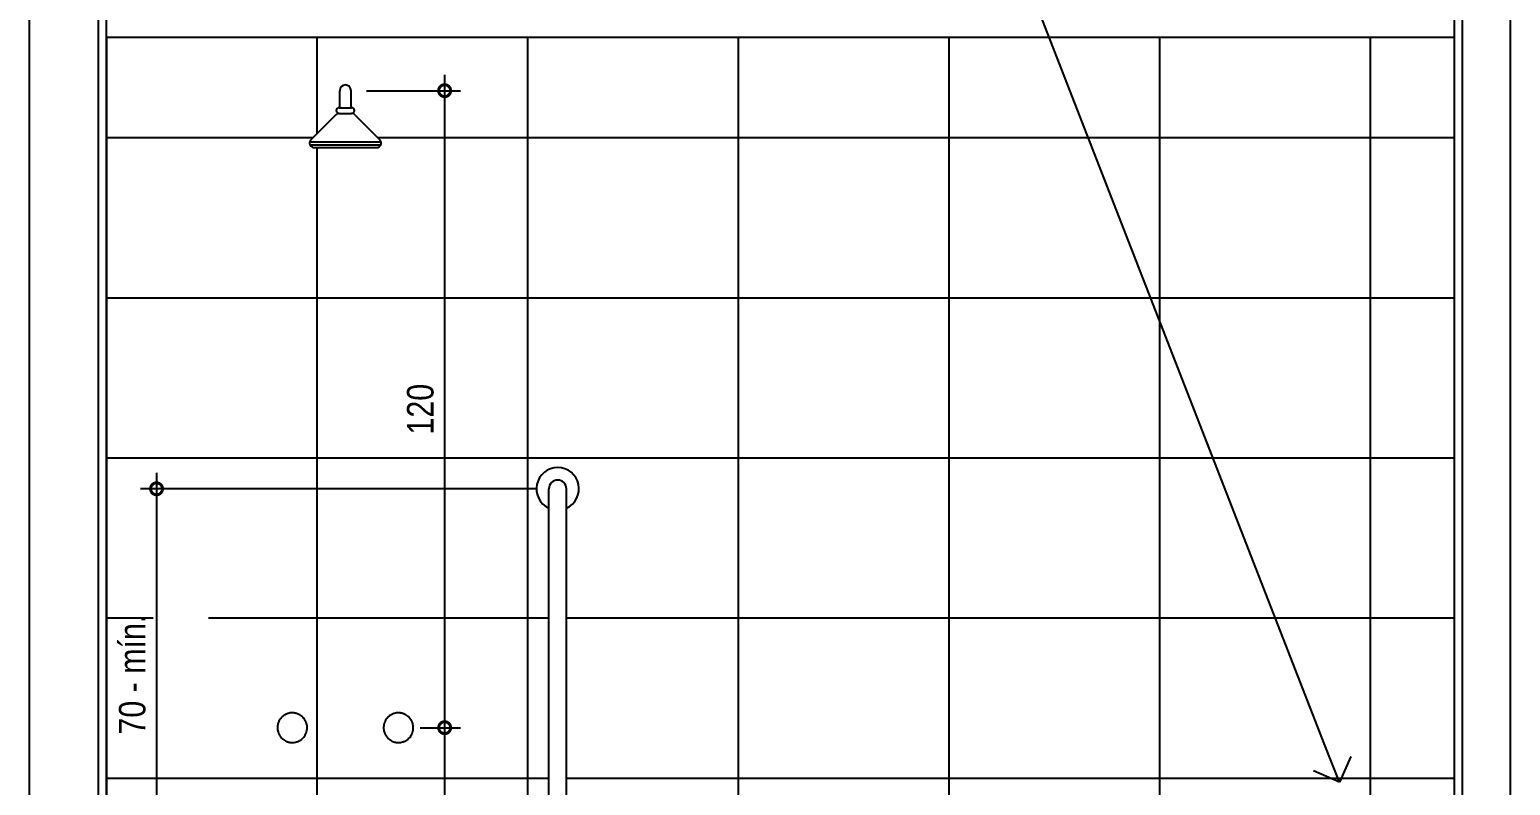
# Model space of a CAD drawing. Header units: metres. Extents: x 3 to 168, y -142 to 28.
# Drawn here: x 83.389 to 86.179, y -101.527 to -100.104 of the extents above; entities that cross this region are included whole.
import ezdxf
from ezdxf import colors
from ezdxf.entities.mleader import LeaderData, LeaderLine
from ezdxf.math import Vec2, Vec3

# ---------------------------------------------------------------- set-up
doc = ezdxf.new("R2010")
doc.units = ezdxf.units.M
doc.linetypes.add('DASHEDX2', pattern=[1.5, 1, -0.5])
for name, color, linetype in [('ARQ-ALV ACAB', 4, 'Continuous'), ('ARQ-ALV OSSO', 5, 'Continuous'), ('ARQ-AUX1', 1, 'Continuous'), ('ARQ-AUX2', 2, 'Continuous'), ('ARQ-CERÂMICA', 7, 'Continuous'), ('ARQ-DIM', 2, 'Continuous'), ('ARQ-HID', 2, 'Continuous'), ('ARQ-PRJ', 7, 'DASHEDX2'), ('ARQ-SIM', 1, 'Continuous')]:
    doc.layers.add(name, color=color, linetype=linetype)
doc.styles.add('Adesa', font='ARIALN.TTF')
doc.dimstyles.new('ADESA 1-0025', dxfattribs={"dimtxt": 0.05, "dimasz": 0.045, "dimexe": 0.03, "dimexo": 0.04, "dimgap": 0.02, "dimtad": 1, "dimtoh": 1, "dimdec": 0, "dimlfac": 100, "dimzin": 4, "dimtxsty": 'Adesa', "dimblk": 'DOTSMALL', "dimcen": 1, "dimdle": 0.03, "dimclrd": 1, "dimclre": 1, "dimclrt": 256, "dimazin": 1, "dimtm": 1e-09, "dimtfac": 1, "dimtdec": 0, "dimtix": 1, "dimtmove": 2, "dimatfit": 0, "dimldrblk": 'DOTSMALL', "dimfxl": 0.8, "dimtvp": 2, "dimtolj": 1, "dimtzin": 0, "dimarcsym": 0})

# ---------------------------------------------------------------- blocks, each defined once
blk = doc.blocks.new('_DotSmall')
at = {"color": 0, "linetype": 'ByBlock', "const_width": 0.5}
blk.add_lwpolyline([(-0.0625, 0, 1), (0.0625, 0, 1)], format="xyb", close=True, dxfattribs=at)
blk = doc.blocks.new('*D418')
at = {"layer": 'ARQ-DIM', "color": 1, "lineweight": -2, "transparency": 16777216}
for p, q in [((83.62824458376961, -100.9385537281737), (83.62824458376961, -101.6985537281736)), ((84.34404435750652, -100.9685537281737), (83.59824458376961, -100.9685537281737)), ((83.64404435750647, -101.6685537281736), (83.59824458376961, -101.6685537281736))]:
    blk.add_line(p, q, dxfattribs=at)
at = {"layer": 'Defpoints', "color": 0, "transparency": 16777216}
for p in [(84.38404435750653, -100.9685537281737), (83.62824458376961, -101.6685537281736), (83.68404435750648, -101.6685537281736)]:
    blk.add_point(p, dxfattribs=at)
at = {"layer": 'ARQ-DIM', "color": 1, "lineweight": -2, "transparency": 16777216, "xscale": 0.045, "yscale": 0.045, "zscale": 0.045}
for p, rotation in [((83.62824458376961, -100.9685537281737), 90), ((83.62824458376961, -101.6685537281736), 270)]:
    blk.add_blockref('_DotSmall', p, dxfattribs=dict(at, rotation=rotation))
at = {"layer": 'ARQ-DIM', "transparency": 16777216, "insert": (83.58268182797148, -101.3185537281736), "char_height": 0.05, "attachment_point": 5, "rotation": 90, "style": 'Adesa'}
blk.add_mtext('\\A1;70 - mín.', dxfattribs=at)
blk = doc.blocks.new('chuveiro frente')
for p, q in [((-0.0099999997764826, 0.069821262077312), (-0.0099999997764826, 0.0998212620770573)), ((0.0099999997764826, 0.069821262077312), (0.0099999997764826, 0.0998212620770573)), ((-0.0173974726349116, 0.0565552249563552), (-0.061309963464737, 0.0127339628788832)), ((-0.0109484726563096, 0.069821262077312), (0.0109484726563096, 0.069821262077312)), ((-0.0109484726563096, 0.0598212620770937), (0.0109484726563096, 0.0598212620770937)), ((0.0173974726349116, 0.0565552249563552), (0.061309963464737, 0.0127339628788832)), ((-0.0626069298014045, 0.0099999999997635), (0.0626069307327271, 0.0099999999997635)), ((-0.0622771624475718, 0.0049999999996544), (0.0622771624475718, 0.0049999999996544)), ((-0.05486096348613501, 0), (0.05486096348613501, 0))]:
    blk.add_line(p, q)
for centre, radius, start, end in [((0, 0.0998212620770573), 0.0099999999999998, 0, 180), ((-0.0109484726563096, 0.0518212620772829), 0.008, 90, 143.7190376890804), ((-0.0109484726563096, 0.0648212620772029), 0.0049999999999955, 90, 270), ((0.0109484726563096, 0.0648212620772029), 0.0049999999999955, 270, 90), ((0.0109484726563096, 0.0518212620772829), 0.008, 36.28096231091956, 90), ((-0.05486096348613501, 0.0079999999998108), 0.008, 143.7190376890804, 270), ((0.05486096348613501, 0.0079999999998108), 0.008, 270, 36.28096231091956)]:
    blk.add_arc(centre, radius, start, end)
blk = doc.blocks.new('*D421')
at = {"layer": 'ARQ-DIM', "color": 1, "lineweight": -2, "transparency": 16777216}
for p, q in [((84.17104847582108, -100.1885537281735), (84.17104847582108, -101.4485539371028)), ((84.02404402546604, -100.2185537281735), (84.20104847582108, -100.2185537281735)), ((84.12470173017296, -101.4185539371028), (84.20104847582108, -101.4185539371028))]:
    blk.add_line(p, q, dxfattribs=at)
at = {"layer": 'Defpoints', "color": 0, "transparency": 16777216}
for p in [(83.98404402546603, -100.2185537281735), (84.08470173017295, -101.4185539371028), (84.17104847582108, -101.4185539371028)]:
    blk.add_point(p, dxfattribs=at)
at = {"layer": 'ARQ-DIM', "color": 1, "lineweight": -2, "transparency": 16777216, "xscale": 0.045, "yscale": 0.045, "zscale": 0.045}
for p, rotation in [((84.17104847582108, -100.2185537281735), 90), ((84.17104847582108, -101.4185539371028), 270)]:
    blk.add_blockref('_DotSmall', p, dxfattribs=dict(at, rotation=rotation))
at = {"layer": 'ARQ-DIM', "transparency": 16777216, "insert": (84.12551982643495, -100.8185538326382), "char_height": 0.05, "attachment_point": 5, "rotation": 90, "style": 'Adesa'}
blk.add_mtext('\\A1;120', dxfattribs=at)
blk = doc.blocks.new('*D409')
at = {"layer": 'ARQ-DIM', "color": 1, "lineweight": -2, "transparency": 16777216}
for p, q in [((84.1710484758208, -101.3885539371028), (84.1710484758208, -102.4485537281736)), ((84.12470173017296, -101.4185539371028), (84.2010484758208, -101.4185539371028)), ((84.02404402546605, -102.4185537281736), (84.2010484758208, -102.4185537281736))]:
    blk.add_line(p, q, dxfattribs=at)
at = {"layer": 'Defpoints', "color": 0, "transparency": 16777216}
for p in [(84.08470173017295, -101.4185539371028, 4.318359476995725e-06), (83.98404402546605, -102.4185537281736, 4.318356323904093e-06), (84.1710484758208, -102.4185537281736)]:
    blk.add_point(p, dxfattribs=at)
at = {"layer": 'ARQ-DIM', "color": 1, "lineweight": -2, "transparency": 16777216, "xscale": 0.045, "yscale": 0.045, "zscale": 0.045}
for p, rotation in [((84.1710484758208, -101.4185539371028), 90), ((84.1710484758208, -102.4185537281736), 270)]:
    blk.add_blockref('_DotSmall', p, dxfattribs=dict(at, rotation=rotation))
at = {"layer": 'ARQ-DIM', "transparency": 16777216, "insert": (84.12551982643467, -101.9185538326382), "char_height": 0.05, "attachment_point": 5, "rotation": 90, "style": 'Adesa'}
blk.add_mtext('\\A1;100', dxfattribs=at)
blk = doc.blocks.new('MIST. CHUV.')
for points in [[(-0.1279984962492157, 1.7374236882e-06), (-0.1279508583097416, 0.0016279581267759), (-0.1277479164152558, 0.0037363870818444), (-0.1273865882902604, 0.0058223245818431), (-0.1268689491300668, 0.0078743875701412), (-0.12655232925702, 0.0088841837127097), (-0.1261977760343419, 0.0098812540252175), (-0.1258057472258364, 0.0108642557342341), (-0.1253768226651849, 0.0118317239959402), (-0.1249115821866375, 0.0127824381072378), (-0.1244106971769091, 0.0137148416717287), (-0.1238748390226013, 0.0146278055388939), (-0.1233048316984017, 0.0155198648650844), (-0.1227014381437178, 0.0163898599822551), (-0.1220655738859299, 0.0172364175994494), (-0.121398123934778, 0.0180584390838453), (-0.1207000648526949, 0.0188546121795389), (-0.119972403719867, 0.0196238687713481), (-0.1192162086515331, 0.0203650797088108), (-0.1184326087980984, 0.0210771158416355), (-0.1176226417570482, 0.0217590311248591), (-0.1159285499601132, 0.0230284708220984), (-0.1141437599211307, 0.0241661050994685), (-0.1122783729582401, 0.025165494747896), (-0.1113187782316166, 0.0256115396697828), (-0.110342978671138, 0.0260209940154687), (-0.1093523475675332, 0.0263932779509878), (-0.1083483192472662, 0.0267278116424313), (-0.107332083895681, 0.027024259396328), (-0.1063053504973189, 0.027282041378769), (-0.1052690345792192, 0.0275009439666155), (-0.1042252113371481, 0.0276805093963481), (-0.1031743995695073, 0.0278206155975204), (-0.1021191322355256, 0.027920926876775), (-0.1010595008878957, 0.0279813821990592), (-0.09999849624919571, 0.0280017679412345), (-0.09837236709880048, 0.0279541300018173), (-0.09626393814378881, 0.0277511881072746), (-0.09417797012620699, 0.0273898599822792), (-0.0921259071378521, 0.0268722208220856), (-0.0911161109953404, 0.0265556314666219), (-0.09011904068277582, 0.0262010782440007), (-0.089136038973816, 0.0258090494353815), (-0.08816857071211001, 0.0253801553924268), (-0.08721788711828171, 0.0249148843962962), (-0.0862854835539614, 0.024414029904151), (-0.08537251968673931, 0.0238781717498432), (-0.084480460360492, 0.0233081644256436), (-0.08361046524337812, 0.0227047708709597), (-0.08276390762612701, 0.0220689066131149), (-0.0819418861418447, 0.0214014566619631), (-0.0811457130460943, 0.0207033975799368), (-0.0803764564542283, 0.0199757364471088), (-0.0796352455167656, 0.0192195413787181), (-0.07892320938399772, 0.0184359110076434), (-0.07824129410083092, 0.0176259439666501), (-0.07697185440347801, 0.015931882687355), (-0.0758341896085816, 0.0141470316130926), (-0.0748347999601541, 0.0122816751677851), (-0.0743887550382673, 0.0113220499236923), (-0.0739793006925814, 0.0103462503630999), (-0.07360701675700548, 0.0093555887420257), (-0.0732724525480356, 0.0083515604217018), (-0.0729760047941958, 0.0073353250701734), (-0.07271822281164109, 0.0063085916716977), (-0.07249932022385142, 0.0052722757537686), (-0.0723197242765358, 0.0042284525115838), (-0.07217961807542028, 0.0031776712615829), (-0.07207930679610891, 0.0021223734100181), (-0.07201888199140771, 0.0010627725799145), (-0.0719984962491757, 1.46276544e-06), (-0.07204610367112341, -0.0016246969024814), (-0.07224907608324921, -0.0037331258576069), (-0.07261040420813092, -0.0058190938751886), (-0.07312804336832451, -0.0078711721222498), (-0.07344466324137139, -0.0088809530059984), (-0.07379921646404941, -0.0098780385773262), (-0.07419124527266868, -0.010861055545106), (-0.0746201698332064, -0.011828523806812), (-0.07508541031175392, -0.0127792074005265), (-0.0755862953214822, -0.0137116262237805), (-0.07612215347578999, -0.0146246053497657), (-0.0766921607999897, -0.0155166494171363), (-0.0772955543546735, -0.0163866445343638), (-0.0779314186124615, -0.0172332174103212), (-0.078598868563727, -0.0180552236358972), (-0.0792969276456964, -0.0188514119904107), (-0.08002458877852442, -0.0196206685822199), (-0.0807807838468583, -0.0203618642609195), (-0.0815643837004067, -0.0210739003937442), (-0.0823743507413432, -0.021755830935731), (-0.0840684120206382, -0.0230252553742071), (-0.08585323257726069, -0.0241628896515204), (-0.087718589022625, -0.0251622640411847), (-0.08867821426677469, -0.0256083242218347), (-0.0896540138273671, -0.0260177785675205), (-0.09064464493085811, -0.0263900472442765), (-0.09164867325112519, -0.0267246114533032), (-0.0926649086027104, -0.0270210439483799), (-0.0936916420011861, -0.0272788259308209), (-0.09472792740153219, -0.0274977437774874), (-0.09577178116124319, -0.0276773092072199), (-0.09682256241135778, -0.0278174154083922), (-0.09787786026286571, -0.0279177266876468), (-0.0989374610929693, -0.0279781514923479), (-0.09999849624919571, -0.0279985372345232), (-0.1016246559171171, -0.0279509298126891), (-0.1037331153898825, -0.0277479574005633), (-0.1058190528898243, -0.027386659793151), (-0.1078711463957055, -0.0268689901153744), (-0.108880912020691, -0.0265524007599106), (-0.1098779823331418, -0.0261978475372894), (-0.1108609840422154, -0.0258058187286702), (-0.1118284523039214, -0.0253769094268955), (-0.1127791664151622, -0.0249116536896418), (-0.1137115699797099, -0.0244107686798566), (-0.1146245338468183, -0.0238749105255488), (-0.1155165931730656, -0.0233049184601123), (-0.1163865882901795, -0.0227015096466653), (-0.1172331459074306, -0.0220656606476405), (-0.1180551368741866, -0.0213981954376686), (-0.1188513404874633, -0.0207001363556424), (-0.1196205970792156, -0.0199724904816344), (-0.120361777499152, -0.0192162801544805), (-0.1210738441495599, -0.018432665042169), (-0.1217557594328404, -0.0176226980011188), (-0.1230251991300796, -0.0159286214630606), (-0.1241628334074497, -0.0141438009064382), (-0.1251622230558772, -0.0122784139435476), (-0.125608267977764, -0.011318803958161), (-0.1260177223234499, -0.0103430043976255), (-0.1263900062589122, -0.0093523580353144), (-0.1267245704679957, -0.0083483297149905), (-0.1270209877043092, -0.0073320943634621), (-0.1272787696867502, -0.0063053609649865), (-0.1274976722746536, -0.0052690755646404), (-0.1276772682218555, -0.0042252218048725), (-0.127817374422971, -0.0031744405548716), (-0.1279176551847562, -0.0021191732208899), (-0.1279781105069836, -0.0010595418732032)], [(0.07200012103648501, 3.0931866922e-06), (0.0720477589759591, 0.00162931388978), (0.0722507008704448, 0.0037377428448485), (0.0726120289954403, 0.0058236803448472), (0.0731296681556338, 0.0078757433331452), (0.0734462880286807, 0.0088855394757138), (0.0738008412513588, 0.0098826097882215), (0.0741928700598643, 0.0108656114972382), (0.0746217946205158, 0.0118330797589442), (0.0750870350990632, 0.0127837938702419), (0.0755879201087916, 0.0137161974347328), (0.0761237782630993, 0.014629161301898), (0.07669378558729902, 0.0155212206280885), (0.0772971791419829, 0.0163912157452592), (0.0779330433997708, 0.0172377733624535), (0.0786004933509227, 0.0180597948468494), (0.0792985524330058, 0.018855967942543), (0.0800262135658337, 0.0196252245343521), (0.0807824086341677, 0.0203664354718149), (0.0815660084876023, 0.0210784716046396), (0.0823759755286525, 0.0217603868878632), (0.0840700673255875, 0.0230298265851025), (0.08585485736457002, 0.0241674608624726), (0.0877202443274606, 0.0251668505109001), (0.0886798390540841, 0.0256128954327869), (0.0896556386145627, 0.0260223497784728), (0.0906462697181675, 0.0263946337139919), (0.0916502980384345, 0.0267291674054354), (0.0926665333900198, 0.0270256151593321), (0.0936932667883818, 0.0272833971417731), (0.0947295827064815, 0.0275022997296196), (0.0957734059485526, 0.0276818651593521), (0.0968242177161934, 0.0278219713605245), (0.0978794850501751, 0.0279222826397791), (0.09893911639780499, 0.0279827379620633), (0.100000121036505, 0.0280031237042385), (0.1016262501869002, 0.0279554857648213), (0.1037346791419119, 0.0277525438702787), (0.1058206471594937, 0.0273912157452833), (0.1078727101478486, 0.0268735765850897), (0.1088825062903603, 0.026556987229626), (0.1098795766029249, 0.0262024340070048), (0.1108625783118847, 0.0258104051983855), (0.1118300465735907, 0.0253815111554309), (0.1127807301674189, 0.0249162401593003), (0.1137131337317393, 0.0244153856671551), (0.1146260975989613, 0.0238795275128473), (0.1155181569252087, 0.0233095201886477), (0.1163881520423225, 0.0227061266339638), (0.1172347096595737, 0.022070262376119), (0.1180567311438559, 0.0214028124249671), (0.1188529042396063, 0.0207047533429409), (0.1196221608314723, 0.0199770922101129), (0.1203633717689351, 0.0192208971417222), (0.121075407901703, 0.0184372667706475), (0.1217573231848697, 0.0176272997296542), (0.1230267628822227, 0.0159332384503591), (0.1241644276771191, 0.0141483873760967), (0.1251638173255466, 0.0122830309307892), (0.1256098622474334, 0.0113234056866963), (0.1260193165931193, 0.010347606126104), (0.1263916005286952, 0.0093569445050298), (0.1267261647376651, 0.0083529161847059), (0.1270226124915049, 0.0073366808331775), (0.1272803944740596, 0.0063099474347018), (0.1274992970618493, 0.0052736315167726), (0.1276788930091649, 0.0042298082745879), (0.1278189992102804, 0.003179027024587), (0.1279193104895918, 0.0021237291730222), (0.127979735294293, 0.0010641283429186), (0.128000121036525, 2.8185284441e-06), (0.1279525136145773, -0.0016233411394774), (0.1277495412024515, -0.0037317700946028), (0.1273882130775698, -0.0058177381121845), (0.1268705739173762, -0.0078698163592458), (0.1265539540443293, -0.0088795972429944), (0.1261994008216513, -0.0098766828143221), (0.125807372013032, -0.0108596997821019), (0.1253784474524943, -0.0118271680438079), (0.1249132069739468, -0.0127778516375224), (0.1244123219642184, -0.0137102704607764), (0.1238764638099107, -0.0146232495867616), (0.123306456485711, -0.0155152936541322), (0.1227030629310271, -0.0163852887713597), (0.1220671986732392, -0.0172318616473172), (0.1213997487219736, -0.0180538678728931), (0.1207016896400042, -0.0188500562274067), (0.1199740285071763, -0.0196193128192158), (0.1192178334388424, -0.0203605084979154), (0.118434233585294, -0.0210725446307402), (0.1176242665443575, -0.0217544751727269), (0.1159302052650625, -0.023023899611203), (0.11414538470844, -0.0241615338885163), (0.1122800282630757, -0.0251609082781806), (0.111320403018926, -0.0256069684588306), (0.1103446034583336, -0.0260164228045164), (0.1093539723548425, -0.0263886914812724), (0.1083499440345755, -0.0267232556902991), (0.1073337086829903, -0.0270196881853758), (0.1063069752845146, -0.0272774701678168), (0.1052706898841685, -0.0274963880144833), (0.1042268361244575, -0.0276759534442158), (0.1031760548743429, -0.0278160596453881), (0.1021207570228349, -0.0279163709246427), (0.1010611561927313, -0.0279767957293439), (0.100000121036505, -0.0279971814715191), (0.0983739613685836, -0.027949574049685), (0.0962655018958182, -0.0277466016375593), (0.0941795643958764, -0.0273853040301469), (0.0921274708899952, -0.0268676343523703), (0.0911177052650097, -0.0265510449969065), (0.0901206349525589, -0.0261964917742853), (0.0891376332434854, -0.0258044629656661), (0.0881701649817793, -0.0253755536638914), (0.0872194508705385, -0.0249102979266377), (0.0862870473059908, -0.0244094129168525), (0.0853740834388824, -0.0238735547625447), (0.0844820241126351, -0.0233035626971082), (0.0836120289955212, -0.0227001538836612), (0.0827654713782701, -0.0220643048846364), (0.0819434804115141, -0.0213968396746645), (0.0811472767982374, -0.0206987805926383), (0.0803780202064851, -0.0199711347186303), (0.0796368397865487, -0.0192149243914764), (0.0789247731361408, -0.0184313092791649), (0.0782428578528603, -0.0176213422381147), (0.0769734181556211, -0.0159272657000565), (0.07583578387825099, -0.0141424451434341), (0.0748363942298235, -0.0122770581805435), (0.0743903493079366, -0.0113174481951569), (0.0739808949622508, -0.0103416486346214), (0.0736086110267885, -0.0093510022723103), (0.073274046817705, -0.0083469739519865), (0.0729776295813914, -0.0073307386004581), (0.0727198475989504, -0.0063040052019824), (0.0725009450110471, -0.0052677198016363), (0.0723213490638451, -0.0042238660418684), (0.0721812428627296, -0.0031730847918675), (0.0720809621009445, -0.0021178174578859), (0.0720205067787171, -0.0010581861101991)]]:
    blk.add_lwpolyline(points, close=True)
blk = doc.blocks.new('_Open90')
at = {"color": 0, "linetype": 'ByBlock', "lineweight": -2}
for p, q in [((-0.5, 0.5), (0, 0)), ((0, 0), (-1, 0)), ((0, 0), (-0.5, -0.5))]:
    blk.add_line(p, q, dxfattribs=at)
blk = doc.blocks.new('AREAS MOLHADAS')
at = {"layer": 'ARQ-CERÂMICA'}
h = blk.add_hatch(dxfattribs=at)
h.set_pattern_fill('LINE', color=256, scale=0.095)
h.set_pattern_definition([(0, (83.5340443574405, -102.4185537281736), (0, 0.301625), [])])
edge = h.paths.add_edge_path()
edge.add_line((83.53404435744051, -100.1185537281736), (86.0740334836627, -100.1185537281736))
edge.add_line((86.0740334836627, -100.1185537281736), (86.0740334836627, -101.6520537069381))
edge.add_line((86.0740334836627, -101.6520537069381), (85.99183349399294, -101.6520537069382))
edge.add_arc((85.99033349399296, -101.6685537069387), 0.01656804152626785, 84.8055710924921, 264.8055710924921)
edge.add_line((85.98883349399298, -101.6850537069392), (86.0740334836627, -101.6850537069381))
edge.add_line((86.0740334836627, -101.6850537069381), (86.0740334836627, -102.4185537281736))
edge.add_line((86.0740334836627, -102.4185537281736), (85.73383349399143, -102.4185537281736))
edge.add_line((85.73383349399143, -102.4185537281736), (85.73383349399143, -102.3985537281736))
edge.add_arc((85.70383349399143, -102.3985537281736), 0.03000000000000114, 0, 90)
edge.add_line((85.70383349399143, -102.3685537281736), (85.67846767816768, -102.3685537281736))
edge.add_arc((85.67846767816768, -102.3646051569298), 0.003948571243725496, 270, 394.0229145794463)
edge.add_line((85.6817403087635, -102.3623958348958), (85.67172097877888, -102.3475543744104))
edge.add_arc((85.68412850589107, -102.3262216511069), 0.02467856990554439, 197.8395967893757, 239.8168839646549, ccw=False)
edge.add_line((85.66063653342474, -102.3337820110338), (85.64371513410231, -102.2812028943226))
edge.add_arc((85.73768290564693, -102.2509614926939), 0.09871415532502084, 153.6349862691979, 197.839596789385, ccw=False)
edge.add_arc((86.17991362477521, -102.4701502508087), 0.5922845359442229, 139.8961236110412, 153.6349862690685, ccw=False)
edge.add_arc((85.1228534154075, -101.5799006666307), 0.7897142369776124, 319.8961236111731, 324.6417605720156)
edge.add_line((85.76690469849768, -102.0368979541884), (85.7663954527996, -102.0368979541884))
edge.add_line((85.7663954527996, -102.0368979541884), (85.7577669146045, -101.9948147452236))
edge.add_arc((85.75003071086054, -101.9964009391269), 0.007897142487438296, 11.58706041531622, 89.9999999998969)
edge.add_line((85.75003071086056, -101.9885037966395), (85.74660439188031, -101.9885037966395))
edge.add_arc((85.73761340162062, -101.971484982587), 0.01924780344874888, 297.8473642368157, 358.6337734481329)
edge.add_line((85.75685573326227, -101.9719439058865), (85.7638792687043, -101.677451661369))
edge.add_line((85.7638792687043, -101.677451661369), (85.38378786999877, -101.677451661369))
edge.add_line((85.38378786999877, -101.677451661369), (85.39081140544074, -101.9719439058863))
edge.add_arc((85.4100537370824, -101.9714849825871), 0.01924780344875238, 181.3662265511482, 242.1526357630523)
edge.add_line((85.40106274682266, -101.9885037966395), (85.39763642784244, -101.9885037966395))
edge.add_arc((85.39763642784244, -101.9964009391269), 0.007897142487450992, 90, 168.41274043735)
edge.add_line((85.38990022961177, -101.9948147183343), (85.38115745951245, -102.0374543072801))
edge.add_arc((86.02481005314912, -101.5798976093318), 0.7897131081174902, 215.4080789986274, 220.1040382972481)
edge.add_arc((84.96775276327516, -102.4701498404504), 0.592285136847887, 26.364951408530715, 40.10403829284883, ccw=False)
edge.add_arc((85.40998414785331, -102.2509613517092), 0.09871427962216738, -17.839596789292216, 26.364951408528384, ccw=False)
edge.add_line((85.50395203771866, -102.2812027914166), (85.48703072457299, -102.3337816403655))
edge.add_arc((85.46353872394458, -102.3262212713753), 0.02467859949010237, 300.18303842402645, 342.1604032106862, ccw=False)
edge.add_line((85.47594623703408, -102.3475540370593), (85.46176954371975, -102.3685537281736))
edge.add_line((85.46176954371975, -102.3685537281736), (85.44383349399142, -102.3685537281736))
edge.add_arc((85.44383349399142, -102.3985537281736), 0.03000000000000114, 90, 180)
edge.add_line((85.41383349399142, -102.3985537281736), (85.41383349399142, -102.4185537281736))
edge.add_line((85.41383349399142, -102.4185537281736), (85.73383349399143, -102.4185537281736))
edge.add_line((85.73383349399143, -102.4185537281736), (86.0740334836627, -102.4185537281736))
edge.add_line((86.0740334836627, -102.4185537281736), (86.0740334836627, -102.4485537281736))
edge.add_line((86.0740334836627, -102.4485537281736), (83.53404435744051, -102.4485537281736))
edge.add_line((83.53404435744051, -102.4485537281736), (83.53404435744051, -100.1185537281736))
edge = h.paths.add_edge_path(flags=16)
edge.add_line((85.1107512091184, -101.5895220614556), (85.83663367208021, -101.5895220614556))
edge.add_arc((85.87307197610234, -101.5730220614559), 0.03999999999999791, 204.3619779395466, 515.6380220604535)
edge.add_line((85.83663367208021, -101.5565220614561), (85.1107512091184, -101.5565220614561))
edge.add_arc((85.07431290509628, -101.5730220614559), 0.03999999999999791, 24.36197793954653, 335.6380220604535)
h.paths.add_polyline_path([(83.98404435744062, -101.9531222180549), (83.53404435744051, -101.9531222180549), (83.53404435744051, -101.9731222180557), (83.98404435743942, -101.9731222180557)], flags=16)
edge = h.paths.add_edge_path(flags=16)
edge.add_line((84.36754435750677, -101.0049920321957), (84.3675443575068, -101.6220537281705))
edge.add_arc((84.3375443575068, -101.6220537281705), 0.03000000000000114, -89.99999999970152, 0, ccw=False)
edge.add_line((84.33754435750696, -101.6520537281705), (83.7204826615285, -101.6520537281736))
edge.add_arc((83.68404435750645, -101.6685537281736), 0.0400000000000023, 24.36197793985652, 335.6380220613918)
edge.add_line((83.72048266152885, -101.6850537281727), (84.37054435750636, -101.6850537281703))
edge.add_arc((84.37054435750625, -101.6550537281703), 0.03000000000000114, 270.0000000002171, 360)
edge.add_line((84.40054435750625, -101.6550537281703), (84.40054435750622, -101.0049920321957))
edge.add_arc((84.3840443575065, -100.9685537281736), 0.03999999999999791, 294.3619779395465, 605.6380220604535)
edge = h.paths.add_edge_path(flags=16)
edge.add_arc((85.57383349403888, -102.5313721294509), 0.9036887416610148, 89.999997495851, 91.3800591824953, ccw=False)
edge.add_arc((85.57383468155746, -102.5313759408728), 0.9036925530836202, 88.62001273880168, 90.00007278673598, ccw=False)
edge.add_arc((85.59555075605621, -101.6299192053704), 0.00197428562188737, -0.0005237840871927801, 88.62001273902791, ccw=False)
edge.add_line((85.59752504167801, -101.6299192234189), (85.59752505056227, -101.6279939635701))
edge.add_arc((85.57383468155749, -102.5313759408725), 0.9036925530833927, 88.49781469135907, 90.00007278673786)
edge.add_arc((85.57383349403298, -102.5313721294507), 0.903688741660873, 89.99999749547707, 91.38005918212151)
edge.add_arc((85.5521163796987, -101.6299192285784), 0.001974282673870972, 91.3800591820952, 180.0005086406114)
edge.add_arc((85.55211637969872, -101.6299192285785), 0.00197428267387272, 91.38005918250752, 179.9999175435759, ccw=False)
h.paths.add_polyline_path([(84.09628632402773, -101.3927666856823), (84.08514568400652, -101.3899696048871), (84.07368294659874, -101.3919551623741), (84.06472461474004, -101.3976793497928), (84.05825399309391, -101.4063143638124), (84.05545685211972, -101.4174552435201), (84.05744245002874, -101.4289182142904), (84.06316685173456, -101.4378767282676), (84.07180164776834, -101.4443471087907), (84.08294221800256, -101.4471441720642), (84.09440477112315, -101.4451587851494), (84.10336344587402, -101.4394345318688), (84.1098340511515, -101.4307994619151), (84.11263120919531, -101.419658514215), (84.110645609708, -101.4081957020395), (84.10492127971689, -101.3992371470561)], flags=16)
edge = h.paths.add_edge_path(flags=16)
edge.add_line((84.04984120081804, -100.3120148561025), (83.99920242929629, -100.2614812872659))
edge.add_line((83.99920242929629, -100.2614812872659), (83.99579380563915, -100.2614812872658))
edge.add_arc((83.99579380563915, -100.2561153423792), 0.005365944886548846, 270, 450)
edge.add_line((83.99579380563915, -100.2507493974927), (83.99477591499925, -100.2507493974927))
edge.add_line((83.99477591499925, -100.2507493974927), (83.99477591523912, -100.2185537281735))
edge.add_arc((83.984044025466, -100.2185537281735), 0.0107318897731119, 0, 180)
edge.add_line((83.9733121356929, -100.2185537281735), (83.97331213593276, -100.2507493974926))
edge.add_line((83.97331213593276, -100.2507493974926), (83.97229424529286, -100.2507493974927))
edge.add_arc((83.97229424529286, -100.2561153423792), 0.005365944886506213, 90, 270)
edge.add_arc((83.97229424529286, -100.2700667990842), 0.008585511818466784, 90, 126.1618193943025)
edge.add_line((83.96722821125222, -100.2631352543585), (83.91530668141594, -100.3149489165631))
edge.add_line((83.91530668141594, -100.3149489165631), (83.91685495809506, -100.3149489165631))
edge.add_arc((83.92516784416799, -100.3170952945176), 0.00858551181848327, 165.5224878144903, 270)
edge.add_line((83.92516784416799, -100.3256808063361), (84.04292020676404, -100.3256808063361))
edge.add_arc((84.04292020676402, -100.3170952945176), 0.008585511818495206, 270.0000000000949, 396.2809758289826)
h.paths.add_polyline_path([(83.89430534042025, -101.391914523953), (83.88298363602222, -101.389966888919), (83.87170537789719, -101.3928118639989), (83.86320341968083, -101.3991978337679), (83.85740472990807, -101.4082952390112), (83.85545676825129, -101.419616917939), (83.85830182138855, -101.4308955693698), (83.86468785476177, -101.4393977655107), (83.87378566492362, -101.4451966569736), (83.88510738589456, -101.4471442379183), (83.8963853916443, -101.4442992010885), (83.90488740031553, -101.4379133466668), (83.91068612564827, -101.428815797145), (83.91263403591687, -101.4174940858858), (83.9097889546453, -101.4062154067883), (83.90340292777712, -101.3977133725528)], flags=16)
h.paths.add_polyline_path([(83.62203380614343, -101.4429398127575), (83.62203380614343, -101.1918825139853), (83.72612657558409, -101.1918825139853), (83.72612657558409, -101.4429398127575)], flags=16)
h.paths.add_polyline_path([(84.0534160088557, -102.2341531163614), (84.0534160088557, -102.1454423387352), (84.15750877829636, -102.1454423387352), (84.15750877829636, -102.2341531163614)], flags=16)
h.paths.add_polyline_path([(83.62189738049524, -102.0880284894287), (83.62189738049524, -101.9993177118025), (83.7259901499359, -101.9993177118025), (83.7259901499359, -102.0880284894287)], flags=16)
h.paths.add_polyline_path([(84.1648035917829, -100.8804910768401), (84.1648035917829, -100.7599249104008), (84.26889636122355, -100.7599249104008), (84.26889636122355, -100.8804910768401)], flags=16)
h.paths.add_polyline_path([(84.16480359178261, -101.9804910768401), (84.16480359178261, -101.8599249104008), (84.26889636122327, -101.8599249104008), (84.26889636122327, -101.9804910768401)], flags=16)
h.paths.add_polyline_path([(85.93919121324991, -102.0880284788113), (85.93919121324991, -101.9993177011851), (86.04328398269057, -101.9993177011851), (86.04328398269057, -102.0880284788113)], flags=16)
h.paths.add_polyline_path([(85.8530959373018, -102.1673431472022), (85.8530959373018, -101.8239256847193), (85.95718870674246, -101.8239256847193), (85.95718870674246, -102.1673431472022)], flags=16)
h.paths.add_polyline_path([(85.24932540458035, -102.2468439056535), (85.24932540458035, -102.1581331280273), (85.353418174021, -102.1581331280273), (85.353418174021, -102.2468439056535)], flags=16)
h.paths.add_polyline_path([(85.24344231630276, -101.6762357396292), (85.24344231630276, -101.5398100916074), (85.43100484472477, -101.5398100916074), (85.43100484472477, -101.6762357396292)], flags=16)
h = blk.add_hatch(dxfattribs=at)
h.set_pattern_fill('LINE', color=256, scale=0.125, angle=90)
h.set_pattern_definition([(90, (83.5340443574405, -102.4185537281736), (-0.396875, 2.430158492058029e-17), [])])
h.paths.add_polyline_path([(83.5340443574405, -100.1185537281736), (84.31088002727437, -100.1185537281736), (86.0740334836627, -100.1185537281736), (86.0740334836627, -101.6520537069381), (85.99183349399294, -101.6520537069382, 1), (85.98883349399298, -101.6850537069392), (86.0740334836627, -101.6850537069381), (86.0740334836627, -102.4185537281736), (85.73383349399143, -102.4185537281736), (85.73383349399143, -102.3985537281736, 0.414213562373093), (85.70383349399143, -102.3685537281736), (85.44383349399142, -102.3685537281736, 0.4142135623730951), (85.41383349399142, -102.3985537281736), (85.41383349399142, -102.4185537281736), (83.5340443574405, -102.4185537281736), (83.5340443574405, -101.9731222180557), (83.98404435743942, -101.9731222180557), (83.98404435743942, -101.9531222180549), (83.5340443574405, -101.9531222180549)])
h.paths.add_polyline_path([(84.36754435750677, -101.0049920321957), (84.3675443575068, -101.6220537281705, -0.4142135623715945), (84.33754435750696, -101.6520537281705), (83.7204826615285, -101.6520537281736, 4.632624486329296), (83.72048266152885, -101.6850537281727), (84.37054435750636, -101.6850537281703, 0.4142135623720273), (84.40054435750625, -101.6550537281703), (84.40054435750622, -101.0049920321957, 4.632624486266335)], flags=16)
h.paths.add_polyline_path([(84.04984120081804, -100.3120148561025), (84.00271479969317, -100.2649863606691, 0.2387824883489651), (83.99579380563915, -100.2614812872658, 1), (83.99579380563915, -100.2507493974927), (83.99477591499925, -100.2507493974927), (83.99477591523912, -100.2185537281735, 1), (83.9733121356929, -100.2185537281735), (83.97331213593276, -100.2507493974926), (83.97229424529286, -100.2507493974927, 1), (83.97229424529286, -100.2614812872657, 0.1591083039200145), (83.96722821125222, -100.2631352543585), (83.92010181012733, -100.3101637497919, 0.7254643015117148), (83.92516784416799, -100.3256808063361), (84.04292020676404, -100.3256808063361, 0.6144884342553022)], flags=16)
h.paths.add_polyline_path([(85.1107512091184, -101.5895220614556), (85.83663367208021, -101.5895220614556, 4.632624486266591), (85.83663367208021, -101.5565220614561), (85.1107512091184, -101.5565220614561, 4.632624486266596)], flags=16)
h.paths.add_polyline_path([(84.09566940114686, -101.3927862203321), (84.08766321390286, -101.390450721747), (84.07879610362951, -101.3907104863923), (84.07064416937791, -101.393609273492), (84.06407974116863, -101.3985399305275), (84.05922500519132, -101.4050185527555), (84.05633780808536, -101.4127014933608), (84.0558533944924, -101.4211961016222), (84.05790444368672, -101.4293270811906), (84.06205938475662, -101.4364061457453), (84.06837600942855, -101.4421458928669), (84.0761119447998, -101.4457417681841), (84.08454620108574, -101.4468663520191), (84.09280952783445, -101.4454350914067), (84.10018086144649, -101.4418277448725), (84.105748969721, -101.4365608273635), (84.10981479647049, -101.430182001315), (84.11215004156895, -101.4221758588482), (84.11189029625189, -101.4133089091686), (84.10899147523939, -101.4051568795495), (84.10406068607404, -101.3985922754291), (84.097582191464, -101.3937377225346), (84.08989994631725, -101.3908506978425), (84.08140525017917, -101.3903660485408), (84.07327381083984, -101.3924172289649), (84.06619471934005, -101.3965722552934), (84.06045498354034, -101.4028891135083), (84.0568592750339, -101.4106249546397), (84.05573469017779, -101.4190592185868), (84.0571660710958, -101.427322662837), (84.06077344956047, -101.434694066833), (84.06604043321663, -101.4402621282749), (84.07241891564067, -101.4443277359999), (84.08042474544514, -101.4466630101078), (84.08929166991042, -101.4464034221832), (84.09744375668716, -101.443504580846), (84.10400832340652, -101.4385739380965), (84.10886303622051, -101.4320952884252), (84.11175008025569, -101.4244128734757), (84.1122347394996, -101.4159180030677), (84.11018357595742, -101.4077866306532), (84.10602857923483, -101.4007075895946), (84.09971203054961, -101.3949679115192), (84.09197609744828, -101.3913720459104), (84.0835415975037, -101.3902474622481), (84.07527798837174, -101.3916788717271), (84.06790683218092, -101.3952863655409), (84.06233908381142, -101.4005530530528), (84.05827347951573, -101.4069314680545), (84.05593805648624, -101.4149373962918), (84.05619765090141, -101.4238045424362), (84.05909650294252, -101.4319567840709), (84.06402726185975, -101.4385214662433), (84.07050590118044, -101.4433761566741), (84.07818868761544, -101.4462632664467), (84.08668335795072, -101.4467476835795), (84.09481430622264, -101.4446965366119), (84.10189299143063, -101.4405417487532), (84.10763283609352, -101.4342251644593), (84.11122875640426, -101.4264889906626), (84.1123533666188, -101.4180545365301), (84.11092200284413, -101.4097913121443), (84.10731474154902, -101.402419910956), (84.10204768154443, -101.3968517688014)], flags=16)
h.paths.add_polyline_path([(85.37312770194517, -101.6625207197323), (85.37303028672103, -101.677451661369), (85.77463685198204, -101.677451661369), (85.77640517730215, -101.677451661369), (85.77631093197745, -101.663006571284, 0.3883814228005296), (85.75505211239785, -101.6396120866946, 0.02008108954232192), (85.6645489902865, -101.6348852400105, -0.001639189033704894), (85.59752500565678, -101.6338595100675), (85.5975250592782, -101.6279939637987, 0.00655493378666915), (85.57383353353518, -101.6276833877899, 0.006554941580191669), (85.55014207993399, -101.6279939922887), (85.5501421254402, -101.6331200377561, 0.01413516384733261), (85.48488646052964, -101.6348851129713, -0.001739782925119161), (85.39516723192013, -101.6395395101843, 0.3982306825423648)], flags=16)
h.paths.add_polyline_path([(83.89971341326391, -101.3949665557562), (83.89197748016258, -101.3913706901474), (83.883542980218, -101.3902461064851), (83.87527937108604, -101.3916775159641), (83.86790821489522, -101.3952850097779), (83.86234046652572, -101.4005516972898), (83.85827486223003, -101.4069301122915), (83.85593943920054, -101.4149360405288), (83.85619903361571, -101.4238031866732), (83.85909788565682, -101.4319554283079), (83.86402864457405, -101.4385201104803), (83.87050728389472, -101.4433748009111), (83.87819007032974, -101.4462619106837), (83.88668474066502, -101.4467463278165), (83.89481568893694, -101.4446951808489), (83.90189437414493, -101.4405403929902), (83.90763421880781, -101.4342238086963), (83.91123013911856, -101.4264876348996), (83.9123547493331, -101.418053180767), (83.91092338555843, -101.4097899563813), (83.90731612426332, -101.402418555193), (83.90204906425873, -101.3968504130384), (83.89567078386116, -101.3927848645691), (83.88766459661716, -101.390449365984), (83.87879748634381, -101.3907091306293), (83.87064555209221, -101.393607917729), (83.86408112388293, -101.3985385747645), (83.85922638790561, -101.4050171969925), (83.85633919079966, -101.4127001375978), (83.8558547772067, -101.4211947458592), (83.85790582640102, -101.4293257254276), (83.86206076747092, -101.4364047899823), (83.86837739214283, -101.4421445371039), (83.8761133275141, -101.4457404124211), (83.88454758380004, -101.4468649962561), (83.89281091054875, -101.4454337356437), (83.90018224416079, -101.4418263891095), (83.9057503524353, -101.4365594716005), (83.90981617918479, -101.430180645552), (83.91215142428325, -101.4221745030852), (83.91189167896619, -101.4133075534056), (83.90899285795369, -101.4051555237865), (83.90406206878833, -101.3985909196661), (83.8975835741783, -101.3937363667716), (83.88990132903155, -101.3908493420795), (83.88140663289347, -101.3903646927778), (83.87327519355414, -101.3924158732019), (83.86619610205435, -101.3965708995304), (83.86045636625464, -101.4028877577453), (83.8568606577482, -101.4106235988767), (83.85573607289209, -101.4190578628238), (83.8571674538101, -101.427321307074), (83.86077483227477, -101.43469271107), (83.86604181593093, -101.4402607725119), (83.87242029835497, -101.4443263802369), (83.88042612815944, -101.4466616543448), (83.88929305262472, -101.4464020664201), (83.89744513940146, -101.443503225083), (83.90400970612082, -101.4385725823335), (83.90886441893481, -101.4320939326622), (83.91175146296999, -101.4244115177127), (83.9122361222139, -101.4159166473047), (83.91018495867172, -101.4077852748902), (83.90602996194913, -101.4007062338316)], flags=16)
h.paths.add_polyline_path([(83.62203380614343, -101.4429398127575), (83.62203380614343, -101.1918825139853), (83.72612657558409, -101.1918825139853), (83.72612657558409, -101.4429398127575)], flags=24)
h.paths.add_polyline_path([(84.0534160088557, -102.2341531163614), (84.0534160088557, -102.1454423387352), (84.15750877829636, -102.1454423387352), (84.15750877829636, -102.2341531163614)], flags=24)
h.paths.add_polyline_path([(83.62189738049524, -102.0880284894287), (83.62189738049524, -101.9993177118025), (83.7259901499359, -101.9993177118025), (83.7259901499359, -102.0880284894287)], flags=24)
h.paths.add_polyline_path([(84.1648035917829, -100.8804910768401), (84.1648035917829, -100.7599249104008), (84.26889636122355, -100.7599249104008), (84.26889636122355, -100.8804910768401)], flags=24)
h.paths.add_polyline_path([(84.16480359178261, -101.9804910768401), (84.16480359178261, -101.8599249104008), (84.26889636122327, -101.8599249104008), (84.26889636122327, -101.9804910768401)], flags=24)
h.paths.add_polyline_path([(85.93919121324991, -102.0880284788113), (85.93919121324991, -101.9993177011851), (86.04328398269057, -101.9993177011851), (86.04328398269057, -102.0880284788113)], flags=24)
h.paths.add_polyline_path([(85.8530959373018, -102.1673431472022), (85.8530959373018, -101.8239256847193), (85.95718870674246, -101.8239256847193), (85.95718870674246, -102.1673431472022)], flags=24)
h.paths.add_polyline_path([(85.24932540458035, -102.2468439056535), (85.24932540458035, -102.1581331280273), (85.353418174021, -102.1581331280273), (85.353418174021, -102.2468439056535)], flags=24)
h.paths.add_polyline_path([(85.24344231630276, -101.6762357396292), (85.24344231630276, -101.5398100916074), (85.43100484472477, -101.5398100916074), (85.43100484472477, -101.6762357396292)], flags=24)
at = {"layer": 'ARQ-ALV ACAB'}
for p, q in [((83.5340443574405, -102.4485537281736, -1.295506897170848e-05), (83.5340443574405, -97.88855372817358, -1.295506897170848e-05)), ((86.0740334836627, -102.4485537281736, -1.295506897170848e-05), (86.0740334836627, -97.88855372817358, -1.295506897170848e-05))]:
    blk.add_line(p, q, dxfattribs=at)
at = {"layer": 'ARQ-ALV OSSO'}
for p, q in [((83.3891170913067, -102.4485537281736, -1.295506897170848e-05), (83.3891170913067, -97.88855372817358, -1.295506897170848e-05)), ((83.51905569113804, -102.4485537281736, -1.295506897170848e-05), (83.51905569113804, -97.88855372817358, -1.295506897170848e-05)), ((86.0890334836611, -102.4485537281736, -1.295506897170848e-05), (86.0890334836611, -97.88855372817358, -1.295506897170848e-05)), ((86.17903111143453, -102.4485537281736, -1.295506897170848e-05), (86.17903111143453, -97.88855372817358, -1.295506897170848e-05))]:
    blk.add_line(p, q, dxfattribs=at)
at = {"layer": 'ARQ-AUX1'}
blk.add_line((86.0740334836627, -100.1185537281736, -1.295506897170848e-05), (83.5340443574405, -100.1185537281736, -1.295506897170848e-05), dxfattribs=at)
at = {"layer": 'ARQ-AUX1', "elevation": -1.295506897171542e-05}
blk.add_lwpolyline([(84.31088002727437, -100.1185537281736), (83.5340443574405, -100.1185537281736)], dxfattribs=at)
at = {"layer": 'ARQ-HID'}
for p, q in [((84.36754435750677, -101.6220537281705, -1.295506581861685e-05), (84.36754435750677, -100.9685537281736, -1.295506581861685e-05)), ((84.40054435750622, -101.6550537281703, -1.295506581861685e-05), (84.40054435750622, -100.9685537281736, -1.295506581861685e-05))]:
    blk.add_line(p, q, dxfattribs=at)
for radius, start, end in [(0.04, 294.3619779399957, 245.6380220600043), (0.0164999999999935, 7.016709298534877e-15, 180)]:
    blk.add_arc((84.3840443575065, -100.9685537281736, -1.295506581861685e-05), radius, start, end, dxfattribs=at)
at = {"layer": 'ARQ-PRJ', "ltscale": 0.5}
blk.add_arc((83.53380485203024, -101.9532214244445, -1.295506581861685e-05), 0.4502395163400213, 0.01262463073892882, 88.56955441796359, dxfattribs=at)
at = {"layer": 'ARQ-AUX2', "xscale": -1}
blk.add_blockref('MIST. CHUV.', (83.98404552921795, -101.418558514895, -1.295506581861685e-05), dxfattribs=at)
at = {"layer": 'ARQ-HID', "xscale": 1.073188977311633, "yscale": 1.073188977311633, "zscale": 1.073188977311633}
blk.add_blockref('chuveiro frente', (83.984044025466, -100.3256808063359, -1.295506581861685e-05), dxfattribs=at)
at = {"layer": 'ARQ-DIM'}
for base, p1, p2, picture, middle in [((84.17104847582108, -101.4185539371028, -1.295506581861685e-05), (83.984044025466, -100.2185537281735, -1.295506581861685e-05), (84.08470173017292, -101.4185539371028, -1.295506581861685e-05), '*D421', (84.12551982643495, -100.8185538326382, -1.295506581861685e-05)), ((84.1710484758208, -102.4185537281736, -1.727342529561257e-05), (84.08470173017292, -101.4185539371028, -1.295506581861685e-05), (83.98404402546602, -102.4185537281736, -1.295506897170848e-05), '*D409', (84.12551982643467, -101.9185538326382, -1.727342529561257e-05))]:
    dim = blk.add_linear_dim(base=base, p1=p1, p2=p2, angle=90, dimstyle='ADESA 1-0025', dxfattribs=at)
    dim.commit()
    dim.dimension.update_dxf_attribs({"geometry": picture, "text_midpoint": middle})
dim = blk.add_linear_dim(base=(83.62824458376961, -101.6685537281736, -1.295506581861685e-05), p1=(84.3840443575065, -100.9685537281736, -1.295506581861685e-05), p2=(83.68404435750645, -101.6685537281735, -1.295506581861685e-05), angle=90, text='<> - mín.', dimstyle='ADESA 1-0025', override={"dimtxsty": 'Adesa'}, dxfattribs=at)
dim.commit()
dim.dimension.update_dxf_attribs({"geometry": '*D418', "text_midpoint": (83.58268182797148, -101.3185537281736, -1.295506581861685e-05)})
at = {"layer": 'ARQ-SIM'}
ml = blk.add_multileader_mtext('Standard', dxfattribs=at)
ml.set_content('CONFORME NBR 9050, ALTURA DO VASO SANITÁRIO ENTRE 43cm E 45cm. COM O ASSENTO A ALTURA NO MÁXIMO 46cm.\\PESSA ALTURA PODE SER OBTIDA PELA EXECUÇÃO DE UM SÓCULO SOB A BASE DA BACIA COM CAIXA ACOPLADA, ISENTO DE CANTOS VIVOS E COM SUA PROJEÇÃO AVANÇANDO NO MÁXIMO 5cm.', color=2, style='Adesa')
ml.set_leader_properties(color=256)
ml.set_arrow_properties(name='OPEN90')
ml.build(insert=Vec2(0, 0))
ml.multileader.update_dxf_attribs({"text_left_attachment_type": 2, "text_right_attachment_type": 2, "dogleg_length": 0.2, "arrow_head_size": 0.075})
ctx = ml.context
ctx.base_point, ctx.char_height, ctx.arrow_head_size, ctx.landing_gap_size, ctx.plane_origin = Vec3(83.9636839810597, -99.47545236826551, 8.703111529479308e-05), 0.05, 0.075, 0.025, Vec3(86.08517967518839, -99.8345176093933, 8.703111529479308e-05)
ctx.left_attachment, ctx.right_attachment, ctx.text_align_type = 2, 2, 2
notes = []
notes.append((ctx, [(0, (1, 1, 0), (85.05984100038154, -99.47545236826551, 8.703111529479308e-05), (-1, 0), 0.07750081195484598, [(0, [(85.85680770879483, -101.5213664636583, 8.703111529479308e-05)], 0, [])])]))
ctx.mtext.insert, ctx.mtext.width, ctx.mtext.alignment, ctx.mtext.flow_direction = Vec3(84.9573401884267, -99.03450762065296, 8.703111529479308e-05), 1.043137395630737, 3, 5
for ctx, leaders in notes:
    for number, flags, end, landing, length, lines in leaders:
        leader = LeaderData()
        leader.index, (leader.has_last_leader_line, leader.has_dogleg_vector, leader.attachment_direction) = number, flags
        leader.last_leader_point, leader.dogleg_vector, leader.dogleg_length = Vec3(end), Vec3(landing), length
        for number, points, colour, breaks in lines:
            line = LeaderLine()
            line.index, line.vertices, line.color, line.breaks = number, Vec3.list(points), colors.encode_raw_color(colour), breaks
            leader.lines.append(line)
        ctx.leaders.append(leader)

msp = doc.modelspace()

# ---------------------------------------------------------------- block references
msp.add_blockref('AREAS MOLHADAS', (0, 0))

doc.saveas('drawing.dxf')
